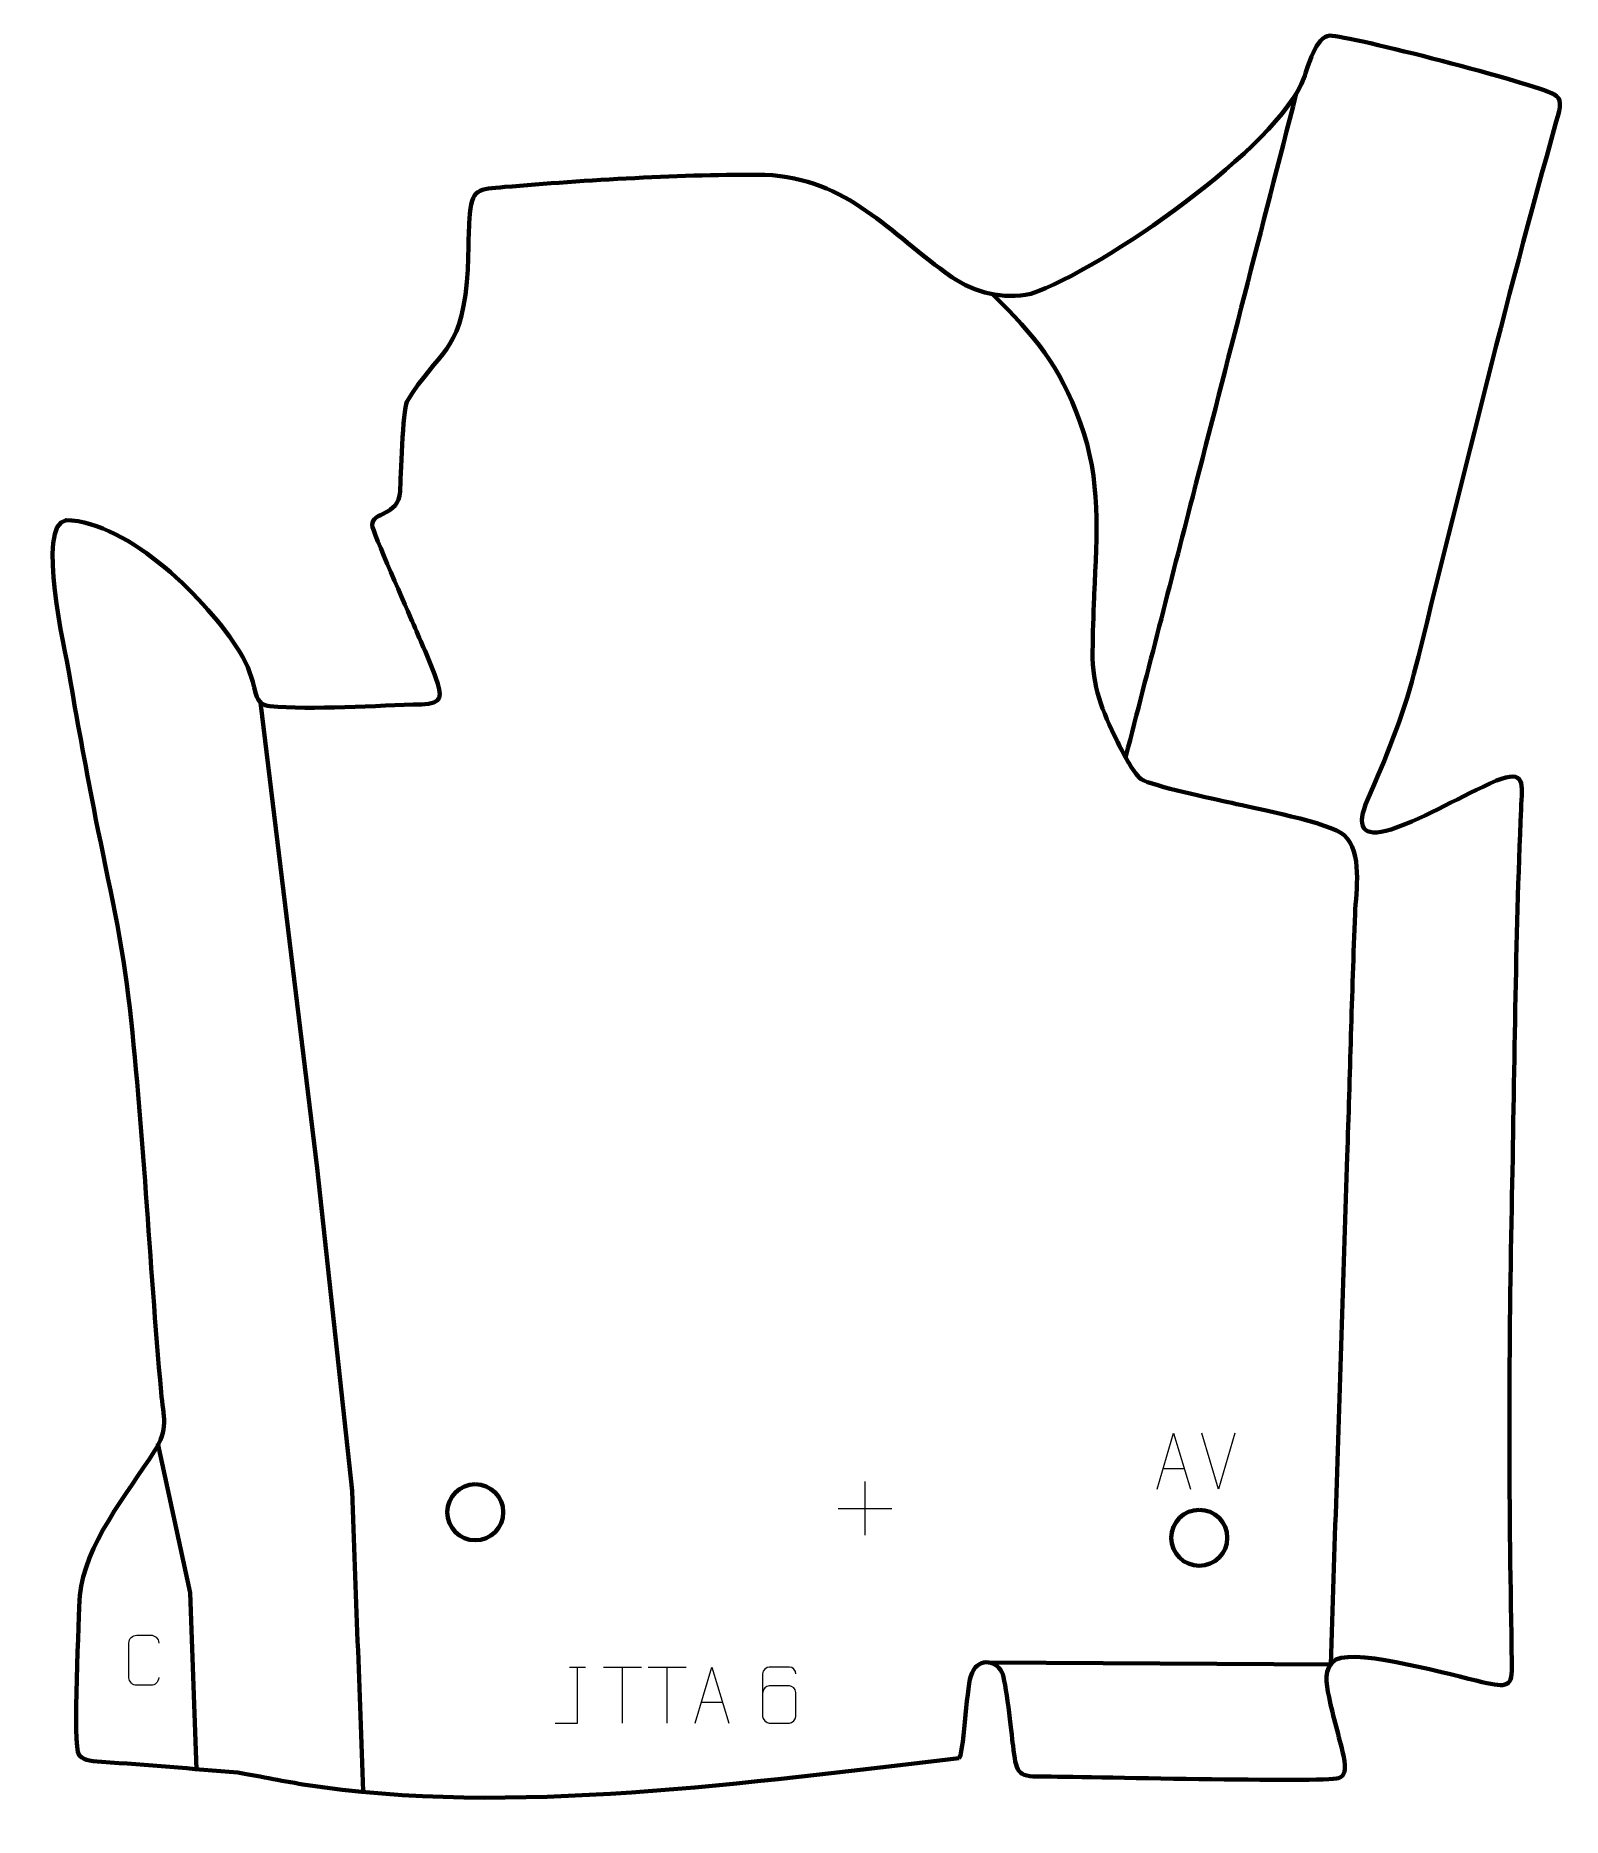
# Model space of a CAD drawing. Header units: millimetres. Extents: x -344 to 337, y -380 to 415.
import ezdxf

# ---------------------------------------------------------------- set-up
doc = ezdxf.new("R2010")
doc.units = ezdxf.units.MM
doc.header["$MEASUREMENT"] = 0
doc.layers.add('layer 1', color=7, linetype='Continuous')
doc.layers.add('layer 2', color=7, linetype='Continuous')

msp = doc.modelspace()

# ---------------------------------------------------------------- linework, layer by layer
at = {"layer": 'layer 1', "color": 142, "lineweight": 158}
for points, knots in [([(142.5967, 93.7485), (152.5374, 132.4057), (162.478, 171.0629), (172.4187, 209.7201), (172.4187, 209.7201), (187.8267, 269.6387), (203.2347, 329.5574), (218.6427, 389.476)], [0, 0, 0, 0, 0.33333333, 0.33333333, 0.33333333, 0.33333333, 1, 1, 1, 1]), ([(83.1137, 299.9371), (102.2883, 280.8535), (112.7196, 268.8481), (122.233, 242.7561), (122.233, 242.7561), (131.7028, 216.7837), (129.6411, 193.1028), (128.4578, 166.1836), (128.4578, 166.1836), (128.4578, 166.1836), (128.402, 164.7569), (128.402, 164.7569), (128.402, 164.7569), (128.1054, 156.6763), (127.8709, 148.6139), (127.7533, 140.5283), (127.7533, 140.5283), (127.5594, 124.6665), (131.9035, 114.4125), (138.8235, 100.3817), (138.8235, 100.3817), (141.2942, 95.3721), (145.2661, 87.437), (149.3538, 83.6615), (149.3538, 83.6615), (154.6323, 80.3729), (181.9697, 74.8078), (189.8757, 72.988), (189.8757, 72.988), (199.5201, 70.7857), (234.235, 64.0878), (239.9732, 58.6327), (239.9732, 58.6327), (248.3416, 50.6772), (245.2806, 34.1949), (244.8589, 23.4691), (244.8589, 23.4691), (243.4422, -12.5661), (242.5457, -48.6426), (241.3827, -84.6891), (241.3827, -84.6891), (239.7609, -134.7168), (238.1391, -184.7444), (236.5173, -234.7721), (236.5173, -234.7721), (235.6902, -260.2863), (234.863, -285.8004), (234.0359, -311.3145)], [0, 0, 0, 0, 0.07692308, 0.07692308, 0.07692308, 0.07692308, 0.15384615, 0.15384615, 0.15384615, 0.15384615, 0.23076923, 0.23076923, 0.23076923, 0.23076923, 0.30769231, 0.30769231, 0.30769231, 0.30769231, 0.38461538, 0.38461538, 0.38461538, 0.38461538, 0.46153846, 0.46153846, 0.46153846, 0.46153846, 0.53846154, 0.53846154, 0.53846154, 0.53846154, 0.61538462, 0.61538462, 0.61538462, 0.61538462, 0.69230769, 0.69230769, 0.69230769, 0.69230769, 0.76923077, 0.76923077, 0.76923077, 0.76923077, 0.84615385, 0.84615385, 0.84615385, 0.84615385, 1, 1, 1, 1]), ([(-197.686, -367.9023), (-199.3163, -322.7152), (-200.9701, -279.1416), (-202.6537, -233.9143), (-202.6537, -233.9143), (-202.6537, -233.9143), (-218.2641, -89.981), (-218.2641, -89.981), (-218.2641, -89.981), (-218.2641, -89.981), (-243.4473, 117.8317), (-243.4473, 117.8317)], [0, 0, 0, 0, 0.25, 0.25, 0.25, 0.25, 0.5, 0.5, 0.5, 0.5, 1, 1, 1, 1]), ([(-272.0515, -358.0024), (-272.0515, -358.0024), (-274.9508, -279.4222), (-274.9508, -279.4222), (-274.9508, -279.4222), (-274.9508, -279.4222), (-289.2383, -212.681), (-289.2383, -212.681)], [0, 0, 0, 0, 0.33333333, 0.33333333, 0.33333333, 0.33333333, 1, 1, 1, 1])]:
    msp.add_open_spline(points, degree=3, knots=knots, dxfattribs=at)
at = {"layer": 'layer 1', "color": 250, "lineweight": 9}
for points, knots in [([(156.5219, -233.0915), (156.5219, -233.0915), (163.8929, -208.138), (163.8929, -208.138), (163.8929, -208.138), (163.8929, -208.138), (171.4628, -233.0915), (171.4628, -233.0915)], [0, 0, 0, 0, 0.33333333, 0.33333333, 0.33333333, 0.33333333, 1, 1, 1, 1]), ([(-288.9034, -317.1964), (-289.0286, -319.2774), (-290.5308, -320.6026), (-292.4545, -320.6123), (-292.4545, -320.6123), (-294.5431, -320.612), (-296.6317, -320.612), (-298.72, -320.6123), (-298.72, -320.6123), (-300.4442, -320.7067), (-302.2106, -319.0188), (-302.2006, -317.212), (-302.2006, -317.212), (-302.2002, -312.0438), (-302.2002, -306.8761), (-302.2006, -301.7087), (-302.2006, -301.7087), (-302.1968, -299.7936), (-300.6323, -298.2537), (-298.7044, -298.2658), (-298.7044, -298.2658), (-296.6214, -298.2658), (-294.5379, -298.2658), (-292.4545, -298.2658), (-292.4545, -298.2658), (-290.711, -298.234), (-288.9273, -299.5699), (-288.9034, -301.7533)], [0, 0, 0, 0, 0.125, 0.125, 0.125, 0.125, 0.25, 0.25, 0.25, 0.25, 0.375, 0.375, 0.375, 0.375, 0.5, 0.5, 0.5, 0.5, 0.625, 0.625, 0.625, 0.625, 0.75, 0.75, 0.75, 0.75, 1, 1, 1, 1]), ([(-112.047, -337.457), (-112.047, -337.457), (-102.025, -337.457), (-102.025, -337.457), (-102.025, -337.457), (-102.025, -337.457), (-102.025, -312.5034), (-102.025, -312.5034)], [0, 0, 0, 0, 0.33333333, 0.33333333, 0.33333333, 0.33333333, 1, 1, 1, 1]), ([(-49.4954, -337.4569), (-49.4954, -337.4569), (-42.1244, -312.5034), (-42.1244, -312.5034), (-42.1244, -312.5034), (-42.1244, -312.5034), (-34.5545, -337.4569), (-34.5545, -337.4569)], [0, 0, 0, 0, 0.33333333, 0.33333333, 0.33333333, 0.33333333, 1, 1, 1, 1]), ([(-4.595, -315.4395), (-4.6191, -314.1), (-5.9753, -312.4468), (-7.5472, -312.4811), (-7.5472, -312.4811), (-10.532, -312.4814), (-13.5172, -312.4814), (-16.5026, -312.4811), (-16.5026, -312.4811), (-17.7217, -312.4662), (-19.4499, -313.9038), (-19.4549, -315.4395), (-19.4549, -315.4395), (-19.4546, -321.8), (-19.4546, -328.1608), (-19.4549, -334.5215), (-19.4549, -334.5215), (-19.4502, -335.6844), (-17.7217, -337.4555), (-16.5026, -337.4799), (-16.5026, -337.4799), (-13.5172, -337.4796), (-10.532, -337.4796), (-7.5472, -337.4799), (-7.5472, -337.4799), (-6.2691, -337.4361), (-4.5994, -335.8216), (-4.595, -334.5215), (-4.595, -334.5215), (-4.595, -330.9382), (-4.595, -327.3551), (-4.595, -323.7724), (-4.595, -323.7724), (-4.6335, -322.2942), (-6.2162, -320.8613), (-7.5472, -320.8633), (-7.5472, -320.8633), (-10.532, -320.863), (-13.5172, -320.863), (-16.5026, -320.8633), (-16.5026, -320.8633), (-17.8321, -320.8583), (-19.4751, -322.3656), (-19.4334, -323.7941)], [0, 0, 0, 0, 0.08333333, 0.08333333, 0.08333333, 0.08333333, 0.16666667, 0.16666667, 0.16666667, 0.16666667, 0.25, 0.25, 0.25, 0.25, 0.33333333, 0.33333333, 0.33333333, 0.33333333, 0.41666667, 0.41666667, 0.41666667, 0.41666667, 0.5, 0.5, 0.5, 0.5, 0.58333333, 0.58333333, 0.58333333, 0.58333333, 0.66666667, 0.66666667, 0.66666667, 0.66666667, 0.75, 0.75, 0.75, 0.75, 0.83333333, 0.83333333, 0.83333333, 0.83333333, 1, 1, 1, 1])]:
    msp.add_open_spline(points, degree=3, knots=knots, dxfattribs=at)
for points in [[(183.8814, -233.0988), (183.8814, -233.0988), (176.5596, -208.1452), (176.5596, -208.1452)], [(191.2033, -208.1452), (191.2033, -208.1452), (183.8815, -233.0988), (183.8815, -233.0988)], [(26.1817, -229.7182), (26.1817, -229.7182), (26.1817, -253.6961), (26.1817, -253.6961)], [(159.2445, -223.8421), (159.2445, -223.8421), (168.7402, -223.8421), (168.7402, -223.8421)], [(14.1928, -241.7072), (14.1928, -241.7072), (38.1707, -241.7072), (38.1707, -241.7072)], [(-105.6091, -312.5034), (-105.6091, -312.5034), (-98.4409, -312.5034), (-98.4409, -312.5034)], [(-90.5186, -312.5269), (-90.5186, -312.5269), (-73.5314, -312.5269), (-73.5314, -312.5269)], [(-82.0248, -337.4569), (-82.0248, -337.4569), (-82.0248, -312.5034), (-82.0248, -312.5034)], [(-70.5186, -312.5269), (-70.5186, -312.5269), (-53.5314, -312.5269), (-53.5314, -312.5269)], [(-62.0248, -337.4569), (-62.0248, -337.4569), (-62.0248, -312.5034), (-62.0248, -312.5034)], [(-46.7728, -328.2075), (-46.7728, -328.2075), (-37.2771, -328.2075), (-37.2771, -328.2075)]]:
    msp.add_open_spline(points, degree=3, dxfattribs=at)
at = {"layer": 'layer 1', "color": 142, "lineweight": 200}
for points in [[(-147.6848, -230.9409), (-154.5884, -230.9409), (-160.1848, -236.5373), (-160.1848, -243.4409), (-160.1848, -243.4409), (-160.1848, -250.3444), (-154.5884, -255.9409), (-147.6848, -255.9409), (-147.6848, -255.9409), (-140.7813, -255.9409), (-135.1848, -250.3445), (-135.1848, -243.4409), (-135.1848, -243.4409), (-135.1848, -236.5374), (-140.7812, -230.9409), (-147.6848, -230.9409)], [(-147.6848, -230.9409), (-154.5884, -230.9409), (-160.1848, -236.5373), (-160.1848, -243.4409), (-160.1848, -243.4409), (-160.1848, -250.3444), (-154.5884, -255.9409), (-147.6848, -255.9409), (-147.6848, -255.9409), (-140.7813, -255.9409), (-135.1848, -250.3445), (-135.1848, -243.441), (-135.1848, -243.441), (-135.1848, -236.5374), (-140.7812, -230.9409), (-147.6848, -230.9409)], [(-147.6848, -230.9409), (-154.5884, -230.9409), (-160.1848, -236.5374), (-160.1848, -243.4409), (-160.1848, -243.4409), (-160.1848, -250.3445), (-154.5884, -255.9409), (-147.6848, -255.9409), (-147.6848, -255.9409), (-140.7813, -255.9409), (-135.1848, -250.3445), (-135.1848, -243.441), (-135.1848, -243.441), (-135.1848, -236.5374), (-140.7812, -230.9409), (-147.6848, -230.9409)], [(-147.6848, -230.9409), (-154.5884, -230.9409), (-160.1848, -236.5374), (-160.1848, -243.4409), (-160.1848, -243.4409), (-160.1848, -250.3445), (-154.5884, -255.9409), (-147.6848, -255.9409), (-147.6848, -255.9409), (-140.7813, -255.941), (-135.1848, -250.3445), (-135.1848, -243.441), (-135.1848, -243.441), (-135.1848, -236.5374), (-140.7812, -230.9409), (-147.6848, -230.9409)], [(-147.6848, -230.941), (-154.5884, -230.941), (-160.1848, -236.5374), (-160.1848, -243.4409), (-160.1848, -243.4409), (-160.1848, -250.3445), (-154.5884, -255.9409), (-147.6848, -255.941), (-147.6848, -255.941), (-140.7813, -255.941), (-135.1848, -250.3446), (-135.1848, -243.441), (-135.1848, -243.441), (-135.1848, -236.5374), (-140.7812, -230.941), (-147.6848, -230.941)], [(-147.6848, -230.941), (-154.5884, -230.941), (-160.1848, -236.5374), (-160.1848, -243.4409), (-160.1848, -243.4409), (-160.1848, -250.3445), (-154.5884, -255.9409), (-147.6848, -255.941), (-147.6848, -255.941), (-140.7813, -255.941), (-135.1848, -250.3446), (-135.1848, -243.441), (-135.1848, -243.441), (-135.1848, -236.5374), (-140.7812, -230.941), (-147.6848, -230.941)], [(-147.6848, -230.941), (-154.5884, -230.941), (-160.1848, -236.5374), (-160.1848, -243.441), (-160.1848, -243.441), (-160.1848, -250.3445), (-154.5884, -255.941), (-147.6848, -255.941), (-147.6848, -255.941), (-140.7813, -255.941), (-135.1848, -250.3446), (-135.1848, -243.441), (-135.1848, -243.441), (-135.1848, -236.5375), (-140.7812, -230.941), (-147.6848, -230.941)], [(-147.6848, -230.941), (-154.5884, -230.941), (-160.1848, -236.5374), (-160.1848, -243.441), (-160.1848, -243.441), (-160.1848, -250.3445), (-154.5884, -255.941), (-147.6848, -255.941), (-147.6848, -255.941), (-140.7813, -255.941), (-135.1848, -250.3446), (-135.1848, -243.441), (-135.1848, -243.441), (-135.1848, -236.5375), (-140.7812, -230.941), (-147.6848, -230.941)], [(-147.6848, -230.941), (-154.5884, -230.941), (-160.1848, -236.5374), (-160.1848, -243.441), (-160.1848, -243.441), (-160.1848, -250.3445), (-154.5884, -255.941), (-147.6848, -255.941), (-147.6848, -255.941), (-140.7813, -255.941), (-135.1848, -250.3446), (-135.1848, -243.4411), (-135.1848, -243.4411), (-135.1848, -236.5375), (-140.7812, -230.941), (-147.6848, -230.941)], [(-147.6848, -230.941), (-154.5884, -230.941), (-160.1848, -236.5374), (-160.1848, -243.441), (-160.1848, -243.441), (-160.1848, -250.3446), (-154.5884, -255.941), (-147.6848, -255.941), (-147.6848, -255.941), (-140.7813, -255.941), (-135.1848, -250.3446), (-135.1848, -243.4411), (-135.1848, -243.4411), (-135.1848, -236.5375), (-140.7812, -230.941), (-147.6848, -230.941)], [(-147.6848, -230.941), (-154.5884, -230.941), (-160.1848, -236.5375), (-160.1848, -243.441), (-160.1848, -243.441), (-160.1848, -250.3446), (-154.5884, -255.941), (-147.6848, -255.941), (-147.6848, -255.941), (-140.7813, -255.9411), (-135.1848, -250.3446), (-135.1848, -243.4411), (-135.1848, -243.4411), (-135.1848, -236.5375), (-140.7812, -230.941), (-147.6848, -230.941)], [(-147.6848, -230.941), (-154.5884, -230.941), (-160.1848, -236.5375), (-160.1848, -243.441), (-160.1848, -243.441), (-160.1848, -250.3446), (-154.5884, -255.941), (-147.6848, -255.941), (-147.6848, -255.941), (-140.7813, -255.9411), (-135.1848, -250.3446), (-135.1848, -243.4411), (-135.1848, -243.4411), (-135.1848, -236.5375), (-140.7812, -230.941), (-147.6848, -230.941)], [(-147.6848, -230.9411), (-154.5884, -230.9411), (-160.1848, -236.5375), (-160.1848, -243.441), (-160.1848, -243.441), (-160.1848, -250.3446), (-154.5884, -255.941), (-147.6848, -255.9411), (-147.6848, -255.9411), (-140.7813, -255.9411), (-135.1848, -250.3447), (-135.1848, -243.4411), (-135.1848, -243.4411), (-135.1848, -236.5375), (-140.7812, -230.9411), (-147.6848, -230.9411)], [(-147.6848, -230.9411), (-154.5884, -230.9411), (-160.1848, -236.5375), (-160.1848, -243.4411), (-160.1848, -243.4411), (-160.1848, -250.3446), (-154.5884, -255.9411), (-147.6848, -255.9411), (-147.6848, -255.9411), (-140.7813, -255.9411), (-135.1848, -250.3447), (-135.1848, -243.4411), (-135.1848, -243.4411), (-135.1848, -236.5375), (-140.7812, -230.9411), (-147.6848, -230.9411)], [(-147.6848, -230.9411), (-154.5884, -230.9411), (-160.1848, -236.5375), (-160.1848, -243.4411), (-160.1848, -243.4411), (-160.1848, -250.3446), (-154.5884, -255.9411), (-147.6848, -255.9411), (-147.6848, -255.9411), (-140.7813, -255.9411), (-135.1848, -250.3447), (-135.1848, -243.4411), (-135.1848, -243.4411), (-135.1848, -236.5376), (-140.7812, -230.9411), (-147.6848, -230.9411)], [(-147.6848, -230.9411), (-154.5884, -230.9411), (-160.1848, -236.5375), (-160.1848, -243.4411), (-160.1848, -243.4411), (-160.1848, -250.3446), (-154.5884, -255.9411), (-147.6848, -255.9411), (-147.6848, -255.9411), (-140.7813, -255.9411), (-135.1848, -250.3447), (-135.1848, -243.4411), (-135.1848, -243.4411), (-135.1848, -236.5376), (-140.7812, -230.9411), (-147.6848, -230.9411)], [(-147.6848, -230.9411), (-154.5884, -230.9411), (-160.1848, -236.5375), (-160.1848, -243.4411), (-160.1848, -243.4411), (-160.1848, -250.3446), (-154.5884, -255.9411), (-147.6848, -255.9411), (-147.6848, -255.9411), (-140.7813, -255.9411), (-135.1848, -250.3447), (-135.1848, -243.4412), (-135.1848, -243.4412), (-135.1848, -236.5376), (-140.7812, -230.9411), (-147.6848, -230.9411)], [(-147.6848, -230.9411), (-154.5884, -230.9411), (-160.1848, -236.5376), (-160.1848, -243.4411), (-160.1848, -243.4411), (-160.1848, -250.3447), (-154.5884, -255.9411), (-147.6848, -255.9411), (-147.6848, -255.9411), (-140.7813, -255.9411), (-135.1848, -250.3447), (-135.1848, -243.4412), (-135.1848, -243.4412), (-135.1848, -236.5376), (-140.7812, -230.9411), (-147.6848, -230.9411)], [(-147.6848, -230.9411), (-154.5884, -230.9411), (-160.1848, -236.5376), (-160.1848, -243.4411), (-160.1848, -243.4411), (-160.1848, -250.3447), (-154.5884, -255.9411), (-147.6848, -255.9411), (-147.6848, -255.9411), (-140.7813, -255.9412), (-135.1848, -250.3447), (-135.1848, -243.4412), (-135.1848, -243.4412), (-135.1848, -236.5376), (-140.7812, -230.9411), (-147.6848, -230.9411)], [(-147.6848, -230.9412), (-154.5884, -230.9412), (-160.1848, -236.5376), (-160.1848, -243.4411), (-160.1848, -243.4411), (-160.1848, -250.3447), (-154.5884, -255.9411), (-147.6848, -255.9412), (-147.6848, -255.9412), (-140.7813, -255.9412), (-135.1848, -250.3448), (-135.1848, -243.4412), (-135.1848, -243.4412), (-135.1848, -236.5376), (-140.7812, -230.9412), (-147.6848, -230.9412)], [(-147.6848, -230.9412), (-154.5884, -230.9412), (-160.1848, -236.5376), (-160.1848, -243.4411), (-160.1848, -243.4411), (-160.1848, -250.3447), (-154.5884, -255.9411), (-147.6848, -255.9412), (-147.6848, -255.9412), (-140.7813, -255.9412), (-135.1848, -250.3448), (-135.1848, -243.4412), (-135.1848, -243.4412), (-135.1848, -236.5376), (-140.7812, -230.9412), (-147.6848, -230.9412)], [(175.3716, -242.3178), (168.468, -242.3178), (162.8716, -247.9142), (162.8716, -254.8178), (162.8716, -254.8178), (162.8716, -261.7213), (168.468, -267.3178), (175.3716, -267.3178), (175.3716, -267.3178), (182.2751, -267.3178), (187.8716, -261.7214), (187.8716, -254.8178), (187.8716, -254.8178), (187.8716, -247.9143), (182.2752, -242.3178), (175.3716, -242.3178)], [(175.3716, -242.3178), (168.468, -242.3178), (162.8716, -247.9142), (162.8716, -254.8178), (162.8716, -254.8178), (162.8716, -261.7213), (168.468, -267.3178), (175.3716, -267.3178), (175.3716, -267.3178), (182.2751, -267.3178), (187.8716, -261.7214), (187.8716, -254.8179), (187.8716, -254.8179), (187.8716, -247.9143), (182.2752, -242.3178), (175.3716, -242.3178)], [(175.3716, -242.3178), (168.468, -242.3178), (162.8716, -247.9143), (162.8716, -254.8178), (162.8716, -254.8178), (162.8716, -261.7214), (168.468, -267.3178), (175.3716, -267.3178), (175.3716, -267.3178), (182.2751, -267.3178), (187.8716, -261.7214), (187.8716, -254.8179), (187.8716, -254.8179), (187.8716, -247.9143), (182.2752, -242.3178), (175.3716, -242.3178)], [(175.3716, -242.3178), (168.468, -242.3178), (162.8716, -247.9143), (162.8716, -254.8178), (162.8716, -254.8178), (162.8716, -261.7214), (168.468, -267.3178), (175.3716, -267.3178), (175.3716, -267.3178), (182.2751, -267.3179), (187.8716, -261.7214), (187.8716, -254.8179), (187.8716, -254.8179), (187.8716, -247.9143), (182.2752, -242.3178), (175.3716, -242.3178)], [(175.3716, -242.3179), (168.468, -242.3179), (162.8716, -247.9143), (162.8716, -254.8178), (162.8716, -254.8178), (162.8716, -261.7214), (168.468, -267.3178), (175.3716, -267.3179), (175.3716, -267.3179), (182.2751, -267.3179), (187.8716, -261.7215), (187.8716, -254.8179), (187.8716, -254.8179), (187.8716, -247.9143), (182.2752, -242.3179), (175.3716, -242.3179)], [(175.3716, -242.3179), (168.468, -242.3179), (162.8716, -247.9143), (162.8716, -254.8178), (162.8716, -254.8178), (162.8716, -261.7214), (168.468, -267.3178), (175.3716, -267.3179), (175.3716, -267.3179), (182.2751, -267.3179), (187.8716, -261.7215), (187.8716, -254.8179), (187.8716, -254.8179), (187.8716, -247.9143), (182.2752, -242.3179), (175.3716, -242.3179)], [(175.3716, -242.3179), (168.468, -242.3179), (162.8716, -247.9143), (162.8716, -254.8179), (162.8716, -254.8179), (162.8716, -261.7214), (168.468, -267.3179), (175.3716, -267.3179), (175.3716, -267.3179), (182.2751, -267.3179), (187.8716, -261.7215), (187.8716, -254.8179), (187.8716, -254.8179), (187.8716, -247.9144), (182.2752, -242.3179), (175.3716, -242.3179)], [(175.3716, -242.3179), (168.468, -242.3179), (162.8716, -247.9143), (162.8716, -254.8179), (162.8716, -254.8179), (162.8716, -261.7214), (168.468, -267.3179), (175.3716, -267.3179), (175.3716, -267.3179), (182.2751, -267.3179), (187.8716, -261.7215), (187.8716, -254.8179), (187.8716, -254.8179), (187.8716, -247.9144), (182.2752, -242.3179), (175.3716, -242.3179)], [(175.3716, -242.3179), (168.468, -242.3179), (162.8716, -247.9143), (162.8716, -254.8179), (162.8716, -254.8179), (162.8716, -261.7214), (168.468, -267.3179), (175.3716, -267.3179), (175.3716, -267.3179), (182.2751, -267.3179), (187.8716, -261.7215), (187.8716, -254.818), (187.8716, -254.818), (187.8716, -247.9144), (182.2752, -242.3179), (175.3716, -242.3179)], [(175.3716, -242.3179), (168.468, -242.3179), (162.8716, -247.9143), (162.8716, -254.8179), (162.8716, -254.8179), (162.8716, -261.7215), (168.468, -267.3179), (175.3716, -267.3179), (175.3716, -267.3179), (182.2751, -267.3179), (187.8716, -261.7215), (187.8716, -254.818), (187.8716, -254.818), (187.8716, -247.9144), (182.2752, -242.3179), (175.3716, -242.3179)], [(175.3716, -242.3179), (168.468, -242.3179), (162.8716, -247.9144), (162.8716, -254.8179), (162.8716, -254.8179), (162.8716, -261.7215), (168.468, -267.3179), (175.3716, -267.3179), (175.3716, -267.3179), (182.2751, -267.318), (187.8716, -261.7215), (187.8716, -254.818), (187.8716, -254.818), (187.8716, -247.9144), (182.2752, -242.3179), (175.3716, -242.3179)], [(175.3716, -242.3179), (168.468, -242.3179), (162.8716, -247.9144), (162.8716, -254.8179), (162.8716, -254.8179), (162.8716, -261.7215), (168.468, -267.3179), (175.3716, -267.3179), (175.3716, -267.3179), (182.2751, -267.318), (187.8716, -261.7215), (187.8716, -254.818), (187.8716, -254.818), (187.8716, -247.9144), (182.2752, -242.3179), (175.3716, -242.3179)], [(175.3716, -242.318), (168.468, -242.318), (162.8716, -247.9144), (162.8716, -254.8179), (162.8716, -254.8179), (162.8716, -261.7215), (168.468, -267.3179), (175.3716, -267.318), (175.3716, -267.318), (182.2751, -267.318), (187.8716, -261.7216), (187.8716, -254.818), (187.8716, -254.818), (187.8716, -247.9144), (182.2752, -242.318), (175.3716, -242.318)], [(175.3716, -242.318), (168.468, -242.318), (162.8716, -247.9144), (162.8716, -254.818), (162.8716, -254.818), (162.8716, -261.7215), (168.468, -267.318), (175.3716, -267.318), (175.3716, -267.318), (182.2751, -267.318), (187.8716, -261.7216), (187.8716, -254.818), (187.8716, -254.818), (187.8716, -247.9144), (182.2752, -242.318), (175.3716, -242.318)], [(175.3716, -242.318), (168.468, -242.318), (162.8716, -247.9144), (162.8716, -254.818), (162.8716, -254.818), (162.8716, -261.7215), (168.468, -267.318), (175.3716, -267.318), (175.3716, -267.318), (182.2751, -267.318), (187.8716, -261.7216), (187.8716, -254.818), (187.8716, -254.818), (187.8716, -247.9145), (182.2752, -242.318), (175.3716, -242.318)], [(175.3716, -242.318), (168.468, -242.318), (162.8716, -247.9144), (162.8716, -254.818), (162.8716, -254.818), (162.8716, -261.7215), (168.468, -267.318), (175.3716, -267.318), (175.3716, -267.318), (182.2751, -267.318), (187.8716, -261.7216), (187.8716, -254.818), (187.8716, -254.818), (187.8716, -247.9145), (182.2752, -242.318), (175.3716, -242.318)], [(175.3716, -242.318), (168.468, -242.318), (162.8716, -247.9144), (162.8716, -254.818), (162.8716, -254.818), (162.8716, -261.7215), (168.468, -267.318), (175.3716, -267.318), (175.3716, -267.318), (182.2751, -267.318), (187.8716, -261.7216), (187.8716, -254.8181), (187.8716, -254.8181), (187.8716, -247.9145), (182.2752, -242.318), (175.3716, -242.318)], [(175.3716, -242.318), (168.468, -242.318), (162.8716, -247.9145), (162.8716, -254.818), (162.8716, -254.818), (162.8716, -261.7216), (168.468, -267.318), (175.3716, -267.318), (175.3716, -267.318), (182.2751, -267.318), (187.8716, -261.7216), (187.8716, -254.8181), (187.8716, -254.8181), (187.8716, -247.9145), (182.2752, -242.318), (175.3716, -242.318)], [(175.3716, -242.318), (168.468, -242.318), (162.8716, -247.9145), (162.8716, -254.818), (162.8716, -254.818), (162.8716, -261.7216), (168.468, -267.318), (175.3716, -267.318), (175.3716, -267.318), (182.2751, -267.3181), (187.8716, -261.7216), (187.8716, -254.8181), (187.8716, -254.8181), (187.8716, -247.9145), (182.2752, -242.318), (175.3716, -242.318)], [(175.3716, -242.3181), (168.468, -242.3181), (162.8716, -247.9145), (162.8716, -254.818), (162.8716, -254.818), (162.8716, -261.7216), (168.468, -267.318), (175.3716, -267.3181), (175.3716, -267.3181), (182.2751, -267.3181), (187.8716, -261.7217), (187.8716, -254.8181), (187.8716, -254.8181), (187.8716, -247.9145), (182.2752, -242.3181), (175.3716, -242.3181)], [(175.3716, -242.3181), (168.468, -242.3181), (162.8716, -247.9145), (162.8716, -254.818), (162.8716, -254.818), (162.8716, -261.7216), (168.468, -267.318), (175.3716, -267.3181), (175.3716, -267.3181), (182.2751, -267.3181), (187.8716, -261.7217), (187.8716, -254.8181), (187.8716, -254.8181), (187.8716, -247.9145), (182.2752, -242.3181), (175.3716, -242.3181)]]:
    msp.add_open_spline(points, degree=3, knots=[0, 0, 0, 0, 0.2, 0.2, 0.2, 0.2, 0.4, 0.4, 0.4, 0.4, 0.6, 0.6, 0.6, 0.6, 1, 1, 1, 1], dxfattribs=at)
for points in [[(-147.6848, -230.9409), (-147.6848, -230.9409), (-147.6848, -230.9412), (-147.6848, -230.9412)], [(-147.6848, -230.9409), (-147.6848, -230.9409), (-147.6848, -230.9412), (-147.6848, -230.9412)], [(-160.1848, -243.4409), (-160.1848, -243.4409), (-160.1848, -243.4411), (-160.1848, -243.4411)], [(-135.1848, -243.4409), (-135.1848, -243.4409), (-135.1848, -243.4412), (-135.1848, -243.4412)], [(175.3716, -242.3178), (175.3716, -242.3178), (175.3716, -242.3181), (175.3716, -242.3181)], [(175.3716, -242.3178), (175.3716, -242.3178), (175.3716, -242.3181), (175.3716, -242.3181)], [(-147.6848, -255.9409), (-147.6848, -255.9409), (-147.6848, -255.9412), (-147.6848, -255.9412)], [(162.8716, -254.8178), (162.8716, -254.8178), (162.8716, -254.818), (162.8716, -254.818)], [(187.8716, -254.8178), (187.8716, -254.8178), (187.8716, -254.8181), (187.8716, -254.8181)], [(175.3716, -267.3178), (175.3716, -267.3178), (175.3716, -267.3181), (175.3716, -267.3181)]]:
    msp.add_open_spline(points, degree=3, dxfattribs=at)
at = {"layer": 'layer 1', "color": 142, "lineweight": 158}
msp.add_open_spline([(81.6589, -310.4457), (81.6589, -310.4457), (234.0359, -311.3145), (234.0359, -311.3145)], degree=3, dxfattribs=at)
at = {"layer": 'layer 2', "color": 242, "lineweight": 158}
msp.add_open_spline([(68.0339, -353.1354), (70.0559, -352.9039), (71.4995, -322.5721), (73.3877, -316.578), (73.3877, -316.578), (76.0861, -308.0117), (84.387, -309.1083), (87.2818, -314.7889), (87.2818, -314.7889), (89.1399, -318.4352), (91.497, -341.6496), (92.248, -347.5195), (92.248, -347.5195), (93.8124, -359.1323), (93.4903, -361.4159), (105.0942, -361.3507), (105.0942, -361.3507), (121.7952, -361.2569), (231.2443, -364.1567), (237.4121, -361.9731), (237.4121, -361.9731), (240.2849, -360.956), (241.1319, -358.826), (239.6312, -351.9507), (239.6312, -351.9507), (237.7419, -343.2953), (235.0623, -334.7968), (233.2378, -325.9025), (233.2378, -325.9025), (231.9172, -319.4645), (230.5621, -313.4373), (236.3172, -309.0326), (236.3172, -309.0326), (247.1791, -304.3617), (288.5199, -316.2874), (301.6239, -319.1659), (301.6239, -319.1659), (312.8465, -321.5822), (315.0729, -321.8893), (314.8385, -310.4233), (314.8385, -310.4233), (313.4632, -243.1494), (313.3485, -175.1813), (314.7544, -107.8813), (314.7544, -107.8813), (315.9911, -48.6879), (316.3634, 11.197), (318.936, 70.2729), (318.936, 70.2729), (319.442, 81.7688), (321.072, 88.1707), (307.909, 82.9463), (307.909, 82.9463), (291.9298, 76.0092), (277.8806, 67.1331), (261.0045, 61.1419), (261.0045, 61.1419), (247.5721, 57.1711), (245.2693, 62.4647), (250.4697, 74.4166), (250.4697, 74.4166), (258.4251, 92.6998), (266.1495, 111.316), (271.1483, 130.6626), (271.1483, 130.6626), (291.917, 213.0678), (311.4772, 295.0788), (334.6551, 376.9278), (334.6551, 376.9278), (336.6989, 384.1452), (337.354, 387.1168), (333.5265, 389.194), (333.5265, 389.194), (324.7315, 393.9664), (242.4387, 415.3037), (233.5782, 415.2967), (233.5782, 415.2967), (227.436, 415.2919), (223.7532, 401.0215), (222.0336, 396.3454), (222.0336, 396.3454), (210.8895, 366.0415), (132.3994, 311.0163), (100.2663, 300.1614), (100.2663, 300.1614), (87.5575, 297.4969), (75.5614, 300.4459), (64.9468, 307.6177), (64.9468, 307.6177), (36.6591, 327.4316), (18.8939, 351.492), (-18.4967, 353.2236), (-18.4967, 353.2236), (-53.3711, 353.5795), (-99.5884, 350.8042), (-134.4693, 347.7892), (-134.4693, 347.7892), (-146.3158, 346.7652), (-149.3767, 347.5427), (-150.2816, 333.5721), (-150.2816, 333.5721), (-150.8952, 324.0996), (-150.54, 315.175), (-151.463, 305.3791), (-151.463, 305.3791), (-154.5028, 273.1176), (-163.8022, 275.4842), (-178.2653, 251.8844), (-178.2653, 251.8844), (-179.945, 248.2892), (-180.9619, 217.9022), (-181.2443, 212.0082), (-181.2443, 212.0082), (-181.7807, 200.6952), (-193.7658, 203.0672), (-193.6543, 196.9847), (-193.6543, 196.9847), (-193.6034, 194.2062), (-177.688, 158.4635), (-175.145, 152.4437), (-175.145, 152.4437), (-171.9303, 144.8365), (-168.0628, 136.7971), (-165.3737, 129.0628), (-165.3737, 129.0628), (-162.4256, 120.5835), (-162.1257, 117.1768), (-171.6206, 116.9651), (-171.6206, 116.9651), (-190.9986, 116.533), (-221.0086, 114.4081), (-239.3853, 116.208), (-239.3853, 116.208), (-242.2798, 116.4914), (-244.4246, 117.6817), (-245.5406, 121.7079), (-245.5406, 121.7079), (-247.7362, 129.6295), (-248.3831, 133.3638), (-252.9011, 140.6149), (-252.9011, 140.6149), (-266.992, 163.2304), (-302.1725, 198.5769), (-330.2546, 199.1698), (-330.2546, 199.1698), (-343.8261, 196.8591), (-330.5609, 140.7398), (-328.8239, 130.7679), (-328.8239, 130.7679), (-325.5613, 110.4496), (-321.7538, 90.8175), (-317.8902, 70.6324), (-317.8902, 70.6324), (-312.6917, 43.4716), (-305.6192, 14.289), (-302.4679, -12.9183), (-302.4679, -12.9183), (-295.6855, -71.475), (-293.1503, -131.0244), (-287.8345, -189.8187), (-287.8345, -189.8187), (-286.7848, -201.0673), (-284.3941, -206.2759), (-290.8971, -216.3472), (-290.8971, -216.3472), (-302.7862, -234.7601), (-322.1584, -258.3688), (-324.1064, -280.6263), (-324.1064, -280.6263), (-324.4452, -288.6999), (-327.1896, -348.185), (-324.6225, -351.5358), (-324.6225, -351.5358), (-323.1194, -353.4978), (-320.102, -354.4948), (-314.3023, -354.8305), (-314.3023, -354.8305), (-294.1077, -355.9995), (-273.8397, -357.9127), (-253.6586, -359.5225), (-253.6586, -359.5225), (-245.9802, -360.8298), (-234.0718, -363.2776), (-224.5798, -364.7961), (-224.5798, -364.7961), (-132.4841, -379.5299), (-23.3013, -363.5969), (68.0339, -353.1354)], degree=3, knots=[0, 0, 0, 0, 0.02083333, 0.02083333, 0.02083333, 0.02083333, 0.04166667, 0.04166667, 0.04166667, 0.04166667, 0.0625, 0.0625, 0.0625, 0.0625, 0.08333333, 0.08333333, 0.08333333, 0.08333333, 0.10416667, 0.10416667, 0.10416667, 0.10416667, 0.125, 0.125, 0.125, 0.125, 0.14583333, 0.14583333, 0.14583333, 0.14583333, 0.16666667, 0.16666667, 0.16666667, 0.16666667, 0.1875, 0.1875, 0.1875, 0.1875, 0.20833333, 0.20833333, 0.20833333, 0.20833333, 0.22916667, 0.22916667, 0.22916667, 0.22916667, 0.25, 0.25, 0.25, 0.25, 0.27083333, 0.27083333, 0.27083333, 0.27083333, 0.29166667, 0.29166667, 0.29166667, 0.29166667, 0.3125, 0.3125, 0.3125, 0.3125, 0.33333333, 0.33333333, 0.33333333, 0.33333333, 0.35416667, 0.35416667, 0.35416667, 0.35416667, 0.375, 0.375, 0.375, 0.375, 0.39583333, 0.39583333, 0.39583333, 0.39583333, 0.41666667, 0.41666667, 0.41666667, 0.41666667, 0.4375, 0.4375, 0.4375, 0.4375, 0.45833333, 0.45833333, 0.45833333, 0.45833333, 0.47916667, 0.47916667, 0.47916667, 0.47916667, 0.5, 0.5, 0.5, 0.5, 0.52083333, 0.52083333, 0.52083333, 0.52083333, 0.54166667, 0.54166667, 0.54166667, 0.54166667, 0.5625, 0.5625, 0.5625, 0.5625, 0.58333333, 0.58333333, 0.58333333, 0.58333333, 0.60416667, 0.60416667, 0.60416667, 0.60416667, 0.625, 0.625, 0.625, 0.625, 0.64583333, 0.64583333, 0.64583333, 0.64583333, 0.66666667, 0.66666667, 0.66666667, 0.66666667, 0.6875, 0.6875, 0.6875, 0.6875, 0.70833333, 0.70833333, 0.70833333, 0.70833333, 0.72916667, 0.72916667, 0.72916667, 0.72916667, 0.75, 0.75, 0.75, 0.75, 0.77083333, 0.77083333, 0.77083333, 0.77083333, 0.79166667, 0.79166667, 0.79166667, 0.79166667, 0.8125, 0.8125, 0.8125, 0.8125, 0.83333333, 0.83333333, 0.83333333, 0.83333333, 0.85416667, 0.85416667, 0.85416667, 0.85416667, 0.875, 0.875, 0.875, 0.875, 0.89583333, 0.89583333, 0.89583333, 0.89583333, 0.91666667, 0.91666667, 0.91666667, 0.91666667, 0.9375, 0.9375, 0.9375, 0.9375, 0.95833333, 0.95833333, 0.95833333, 0.95833333, 1, 1, 1, 1], dxfattribs=at)

doc.saveas('drawing.dxf')
